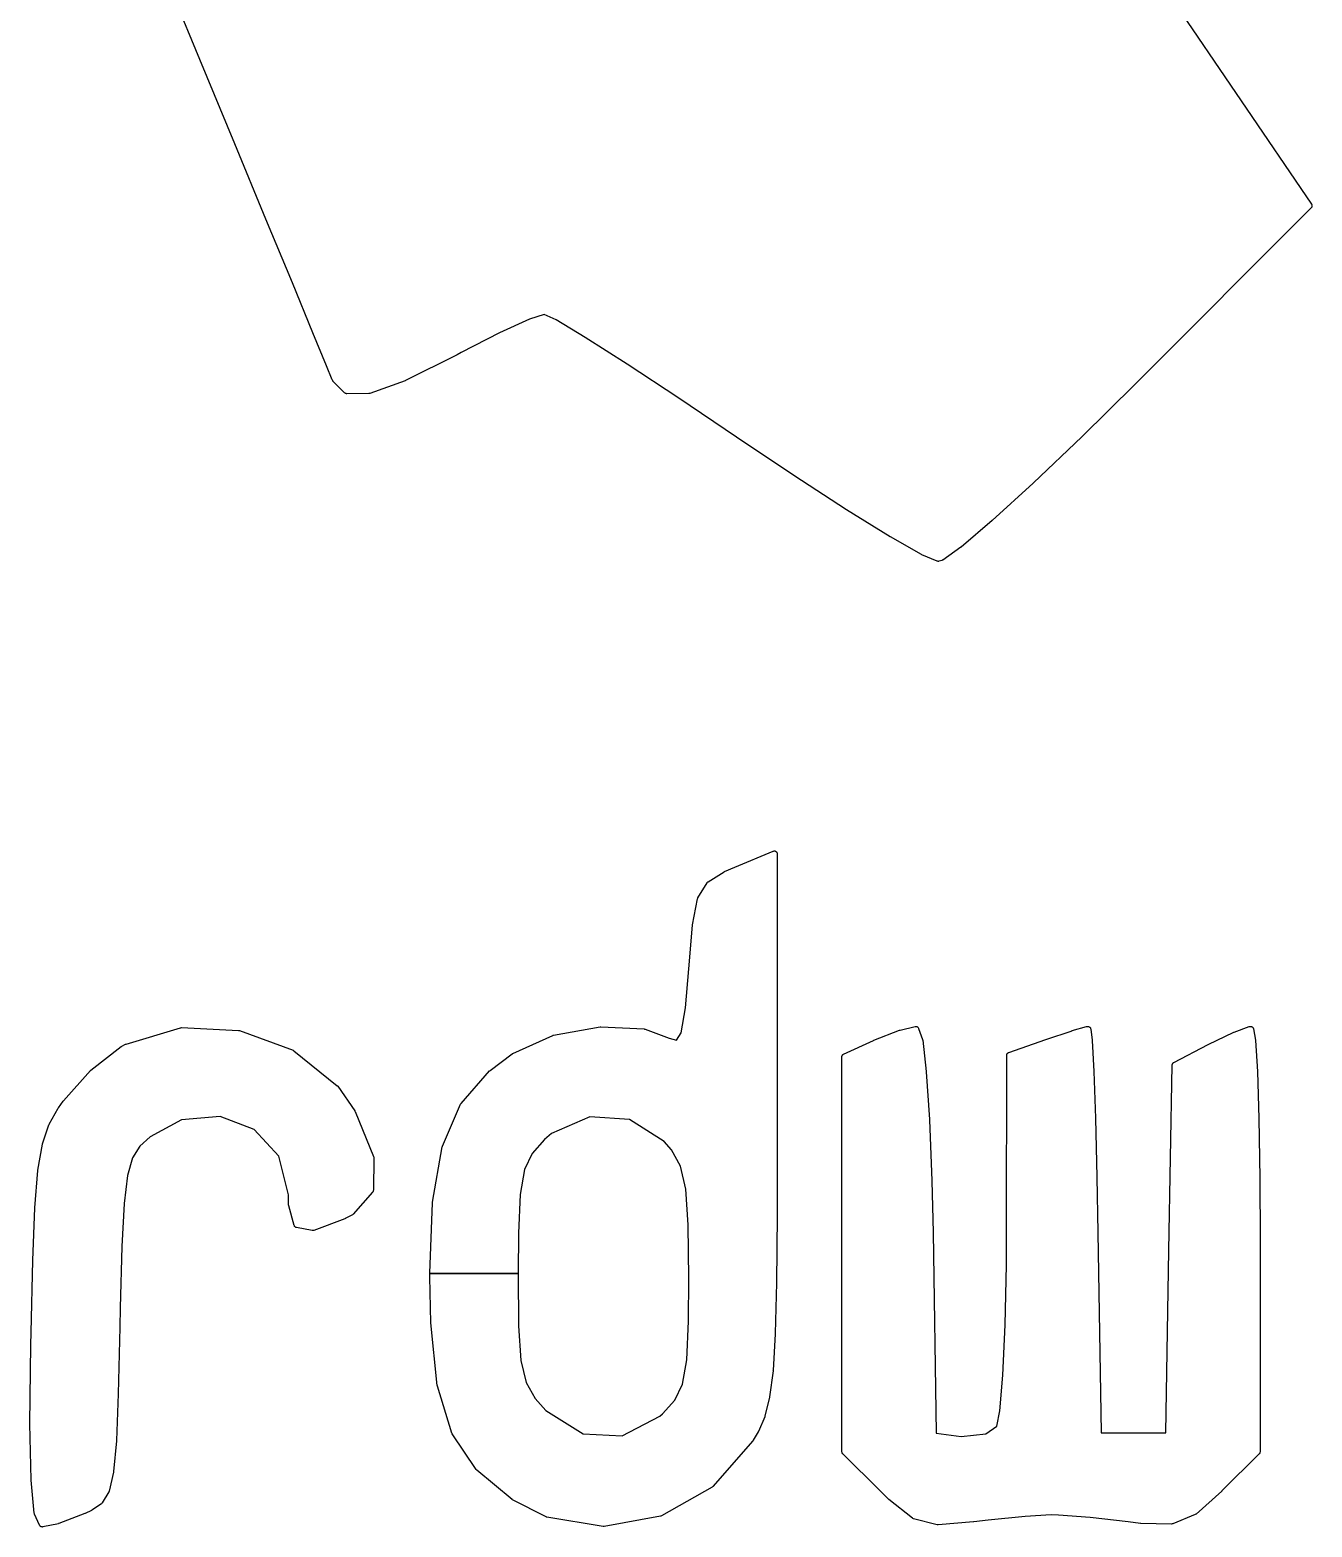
# Model space of a CAD drawing. Extents: x -4.4 to 27.8, y 0.8 to 35.
# Drawn here: x 22.592 to 24.72, y 25.131 to 27.615 of the extents above; entities that cross this region are included whole.
import ezdxf

# ---------------------------------------------------------------- set-up
doc = ezdxf.new("R2010")
doc.units = 0
doc.layers.add('BLACK', color=7, linetype='CONTINUOUS')

msp = doc.modelspace()

# ---------------------------------------------------------------- linework, layer by layer
at = {"layer": 'BLACK', "linetype": 'CONTINUOUS'}
for p, q in [((24.2654, 27.9929), (24.7186, 27.3262)), ((22.8744, 27.5661), (22.8184, 27.7015)), ((22.9322, 27.4262), (22.8744, 27.5661)), ((22.8744, 27.5661), (22.8744, 27.5661)), ((22.9839, 27.3012), (22.9322, 27.4262)), ((24.7186, 27.3262), (24.7188, 27.3257)), ((24.7188, 27.3257), (24.7191, 27.3253)), ((24.7191, 27.3253), (24.7192, 27.3248)), ((24.7192, 27.3248), (24.7194, 27.3244)), ((24.7194, 27.3244), (24.7194, 27.3239)), ((24.7194, 27.3239), (24.7195, 27.3234)), ((23.0277, 27.1953), (22.9839, 27.3012)), ((24.7181, 27.3199), (24.426, 27.0274)), ((24.7183, 27.3203), (24.7181, 27.3199)), ((24.7187, 27.3206), (24.7183, 27.3203)), ((24.7189, 27.3211), (24.7187, 27.3206)), ((24.7191, 27.3215), (24.7189, 27.3211)), ((24.7192, 27.322), (24.7191, 27.3215)), ((24.7194, 27.3224), (24.7192, 27.322)), ((24.7195, 27.3234), (24.7194, 27.3229)), ((24.7194, 27.3229), (24.7194, 27.3224)), ((23.0618, 27.1127), (23.0277, 27.1953)), ((23.4211, 27.1353), (23.3712, 27.1124)), ((23.4454, 27.1433), (23.4211, 27.1353)), ((23.4651, 27.134), (23.4454, 27.1433)), ((23.5134, 27.1049), (23.4651, 27.134)), ((23.0845, 27.0576), (23.0618, 27.1127)), ((23.0618, 27.1127), (23.0618, 27.1127)), ((23.3712, 27.1124), (23.3078, 27.08)), ((23.5831, 27.0605), (23.5134, 27.1049)), ((23.3009, 27.0763), (23.2153, 27.0333)), ((23.301, 27.0763), (23.3009, 27.0763)), ((23.3011, 27.0763), (23.301, 27.0763)), ((23.3078, 27.08), (23.3011, 27.0763)), ((23.094, 27.0345), (23.0845, 27.0576)), ((23.6687, 27.0042), (23.5831, 27.0605)), ((23.0941, 27.0342), (23.094, 27.0345)), ((23.0947, 27.0333), (23.0941, 27.0342)), ((23.0951, 27.0326), (23.0947, 27.0333)), ((23.1142, 27.013), (23.0951, 27.0326)), ((23.2147, 27.0331), (23.156, 27.012)), ((23.215, 27.0332), (23.2147, 27.0331)), ((23.2153, 27.0333), (23.215, 27.0332)), ((24.426, 27.0273), (24.3377, 26.9403)), ((24.426, 27.0274), (24.426, 27.0273)), ((24.426, 27.0273), (24.426, 27.0273)), ((23.1143, 27.0129), (23.1142, 27.013)), ((23.1142, 27.013), (23.1142, 27.013)), ((23.1151, 27.0124), (23.1143, 27.0129)), ((23.1158, 27.0119), (23.1151, 27.0124)), ((23.1159, 27.0119), (23.1158, 27.0119)), ((23.1158, 27.0119), (23.1158, 27.0119)), ((23.1168, 27.0117), (23.1159, 27.0119)), ((23.1177, 27.0115), (23.1168, 27.0117)), ((23.1178, 27.0115), (23.1177, 27.0115)), ((23.1543, 27.0117), (23.1178, 27.0115)), ((23.1178, 27.0115), (23.1178, 27.0115)), ((23.1552, 27.0119), (23.1543, 27.0117)), ((23.156, 27.012), (23.1552, 27.0119)), ((23.7648, 26.9394), (23.6687, 27.0042)), ((23.8595, 26.8759), (23.7648, 26.9394)), ((23.7648, 26.9394), (23.7648, 26.9394)), ((23.7648, 26.9394), (23.7648, 26.9394)), ((24.3376, 26.9402), (24.2571, 26.8635)), ((24.3377, 26.9402), (24.3376, 26.9402)), ((24.3377, 26.9403), (24.3377, 26.9402)), ((23.8595, 26.8758), (23.8595, 26.8759)), ((23.8596, 26.8758), (23.8595, 26.8758)), ((23.9472, 26.8191), (23.8596, 26.8758)), ((24.257, 26.8634), (24.1887, 26.8011)), ((24.2571, 26.8635), (24.257, 26.8634)), ((24.257, 26.8634), (24.257, 26.8634)), ((23.9472, 26.819), (23.9472, 26.8191)), ((23.9472, 26.8191), (23.9472, 26.8191)), ((24.0197, 26.7742), (23.9472, 26.819)), ((24.1886, 26.801), (24.1371, 26.7571)), ((24.1887, 26.801), (24.1886, 26.801)), ((24.1887, 26.8011), (24.1887, 26.801)), ((24.0198, 26.7742), (24.0197, 26.7742)), ((24.0199, 26.7741), (24.0198, 26.7742)), ((24.0716, 26.7446), (24.0199, 26.7741)), ((24.1368, 26.7569), (24.1067, 26.7356)), ((24.1369, 26.757), (24.1368, 26.7569)), ((24.1371, 26.7571), (24.1369, 26.757)), ((24.0719, 26.7445), (24.0716, 26.7446)), ((24.0722, 26.7444), (24.0719, 26.7445)), ((24.0975, 26.7338), (24.0722, 26.7444)), ((24.0983, 26.7336), (24.0975, 26.7338)), ((24.099, 26.7334), (24.0983, 26.7336)), ((24.0992, 26.7334), (24.099, 26.7334)), ((24.0995, 26.7334), (24.0992, 26.7334)), ((24.1002, 26.7335), (24.0995, 26.7334)), ((24.101, 26.7336), (24.1002, 26.7335)), ((24.1053, 26.735), (24.101, 26.7336)), ((24.106, 26.7353), (24.1053, 26.735)), ((24.1067, 26.7356), (24.106, 26.7353)), ((23.7617, 26.226), (23.8252, 26.2526)), ((23.8252, 26.2527), (23.826, 26.2528)), ((23.8252, 26.2526), (23.8252, 26.2527)), ((23.8252, 26.2527), (23.8252, 26.2527)), ((23.826, 26.2528), (23.8271, 26.253)), ((23.8271, 26.253), (23.8271, 26.253)), ((23.8271, 26.253), (23.8272, 26.253)), ((23.8272, 26.253), (23.828, 26.2529)), ((23.828, 26.2529), (23.829, 26.2527)), ((23.829, 26.2527), (23.8291, 26.2527)), ((23.8291, 26.2527), (23.8291, 26.2527)), ((23.8291, 26.2527), (23.8299, 26.2521)), ((23.8299, 26.2521), (23.8307, 26.2516)), ((23.8307, 26.2516), (23.8307, 26.2516)), ((23.8307, 26.2516), (23.8307, 26.2516)), ((23.8307, 26.2516), (23.8312, 26.2508)), ((23.8312, 26.2508), (23.8318, 26.25)), ((23.8318, 26.25), (23.8318, 26.25)), ((23.8318, 26.25), (23.8318, 26.2499)), ((23.8318, 26.2499), (23.8319, 26.2492)), ((23.8319, 26.2492), (23.8322, 26.2481)), ((23.8322, 26.248), (23.8321, 25.7947)), ((23.8322, 26.2481), (23.8322, 26.248)), ((23.8322, 26.248), (23.8322, 26.248)), ((23.7175, 26.202), (23.7442, 26.2184)), ((23.7442, 26.2184), (23.7446, 26.2185)), ((23.7446, 26.2185), (23.7449, 26.2187)), ((23.7449, 26.2187), (23.7617, 26.226)), ((23.7617, 26.226), (23.7617, 26.226)), ((23.7617, 26.226), (23.7617, 26.226)), ((23.7006, 26.1754), (23.7159, 26.2003)), ((23.7159, 26.2003), (23.716, 26.2005)), ((23.716, 26.2005), (23.7161, 26.2006)), ((23.7161, 26.2006), (23.7167, 26.2012)), ((23.7167, 26.2012), (23.7172, 26.2018)), ((23.7172, 26.2018), (23.7174, 26.2018)), ((23.7174, 26.2018), (23.7175, 26.202)), ((23.6915, 26.1302), (23.6999, 26.1738)), ((23.6999, 26.1738), (23.7003, 26.1746)), ((23.7003, 26.1746), (23.7006, 26.1754)), ((23.6854, 26.0573), (23.6915, 26.1297)), ((23.6915, 26.1299), (23.6915, 26.1302)), ((23.6915, 26.1297), (23.6915, 26.1299)), ((23.6799, 25.9925), (23.6854, 26.0573)), ((23.6728, 25.9511), (23.6799, 25.9925)), ((22.7517, 25.9326), (22.842, 25.9596)), ((22.842, 25.9596), (22.8429, 25.9597)), ((22.8429, 25.9597), (22.8437, 25.9598)), ((22.8437, 25.9598), (22.9386, 25.9553)), ((23.4611, 25.9473), (23.5384, 25.9612)), ((23.5384, 25.9612), (23.539, 25.9612)), ((23.539, 25.9612), (23.5395, 25.9613)), ((23.5395, 25.9613), (23.6114, 25.9576)), ((23.6114, 25.9576), (23.6121, 25.9574)), ((23.6121, 25.9574), (23.6129, 25.9573)), ((23.6129, 25.9573), (23.6528, 25.9424)), ((24.0359, 25.9558), (24.0609, 25.9617)), ((24.0609, 25.9617), (24.0617, 25.9617)), ((24.0617, 25.9617), (24.0624, 25.9618)), ((24.0624, 25.9618), (24.0626, 25.9618)), ((24.0626, 25.9618), (24.0629, 25.9618)), ((24.0629, 25.9618), (24.0636, 25.9615)), ((24.0636, 25.9615), (24.0643, 25.9613)), ((24.0643, 25.9613), (24.0645, 25.9612)), ((24.0645, 25.9612), (24.0647, 25.9611)), ((24.0647, 25.9611), (24.0652, 25.9606)), ((24.0652, 25.9606), (24.0658, 25.9602)), ((24.0658, 25.9602), (24.0659, 25.9599)), ((24.0659, 25.9599), (24.0661, 25.9598)), ((24.0661, 25.9598), (24.0664, 25.9591)), ((24.0664, 25.9591), (24.0668, 25.9585)), ((24.0668, 25.9585), (24.0732, 25.9399)), ((24.3216, 25.9548), (24.3453, 25.9616)), ((24.3453, 25.9616), (24.3458, 25.9616)), ((24.3458, 25.9616), (24.3462, 25.9618)), ((24.3462, 25.9618), (24.3469, 25.9618)), ((24.3469, 25.9618), (24.3478, 25.9617)), ((24.3478, 25.9617), (24.3487, 25.9617)), ((24.3487, 25.9617), (24.3488, 25.9616)), ((24.3488, 25.9616), (24.3488, 25.9616)), ((24.3488, 25.9616), (24.3496, 25.9612)), ((24.3496, 25.9612), (24.3504, 25.9608)), ((24.3504, 25.9608), (24.3505, 25.9607)), ((24.3505, 25.9607), (24.3506, 25.9607)), ((24.3506, 25.9607), (24.3511, 25.96)), ((24.3511, 25.96), (24.3517, 25.9593)), ((24.3517, 25.9593), (24.3517, 25.9593)), ((24.3517, 25.9593), (24.3518, 25.9592)), ((24.3518, 25.9592), (24.3521, 25.9583)), ((24.3521, 25.9583), (24.3523, 25.9575)), ((24.3523, 25.9575), (24.3547, 25.939)), ((24.5901, 25.9523), (24.615, 25.9615)), ((24.615, 25.9615), (24.6157, 25.9616)), ((24.6157, 25.9616), (24.6164, 25.9618)), ((24.6164, 25.9618), (24.6171, 25.9618)), ((24.6171, 25.9618), (24.6178, 25.9617)), ((24.6178, 25.9617), (24.6185, 25.9617)), ((24.6185, 25.9617), (24.6188, 25.9616)), ((24.6188, 25.9616), (24.6191, 25.9616)), ((24.6191, 25.9616), (24.6197, 25.9612)), ((24.6197, 25.9612), (24.6203, 25.961)), ((24.6203, 25.961), (24.6205, 25.9608)), ((24.6205, 25.9608), (24.6208, 25.9606)), ((24.6208, 25.9606), (24.6212, 25.9601)), ((24.6212, 25.9601), (24.6217, 25.9596)), ((24.6217, 25.9596), (24.6218, 25.9593)), ((24.6218, 25.9593), (24.622, 25.9591)), ((24.622, 25.9591), (24.6221, 25.9584)), ((24.6221, 25.9584), (24.6224, 25.9578)), ((24.6224, 25.9578), (24.6258, 25.9393)), ((22.7512, 25.9324), (22.7517, 25.9326)), ((22.9386, 25.9553), (22.9393, 25.9551)), ((22.9393, 25.9551), (22.9401, 25.955)), ((22.9401, 25.955), (23.0288, 25.9223)), ((23.3933, 25.9171), (23.4599, 25.947)), ((23.4599, 25.947), (23.4605, 25.9471)), ((23.4605, 25.9471), (23.4611, 25.9473)), ((23.6528, 25.9424), (23.6649, 25.9391)), ((23.6649, 25.9391), (23.6728, 25.9511)), ((23.9423, 25.916), (23.9921, 25.9387)), ((23.9921, 25.9387), (23.9922, 25.9388)), ((23.9922, 25.9388), (23.9923, 25.9388)), ((23.9923, 25.9388), (24.0352, 25.9556)), ((24.0352, 25.9556), (24.0355, 25.9557)), ((24.0355, 25.9557), (24.0359, 25.9558)), ((24.0732, 25.9399), (24.0733, 25.9394)), ((24.0733, 25.9394), (24.0735, 25.9388)), ((24.0735, 25.9388), (24.0795, 25.8869)), ((24.2163, 25.9187), (24.2778, 25.9401)), ((24.2778, 25.9401), (24.2778, 25.9401)), ((24.2778, 25.9401), (24.2779, 25.9401)), ((24.2779, 25.9401), (24.3214, 25.9547)), ((24.3214, 25.9547), (24.3215, 25.9547)), ((24.3215, 25.9547), (24.3216, 25.9548)), ((24.3547, 25.939), (24.3547, 25.9388)), ((24.3547, 25.9388), (24.3547, 25.9386)), ((24.3547, 25.9386), (24.3574, 25.8873)), ((24.5474, 25.9318), (24.5896, 25.9521)), ((24.5896, 25.9521), (24.5899, 25.9522)), ((24.5899, 25.9522), (24.5901, 25.9523)), ((24.6258, 25.9393), (24.6258, 25.9389)), ((24.6258, 25.9389), (24.6259, 25.9386)), ((24.6259, 25.9386), (24.6289, 25.8872)), ((22.6935, 25.8893), (22.7439, 25.9284)), ((22.7439, 25.9284), (22.7442, 25.9285)), ((22.7442, 25.9285), (22.7445, 25.9288)), ((22.7445, 25.9288), (22.7507, 25.9322)), ((22.7507, 25.9322), (22.7512, 25.9324)), ((23.0288, 25.9223), (23.0295, 25.9218)), ((23.0295, 25.9218), (23.0303, 25.9215)), ((23.0303, 25.9215), (23.1022, 25.8635)), ((23.3556, 25.8888), (23.3923, 25.9165)), ((23.3923, 25.9165), (23.3928, 25.9167)), ((23.3928, 25.9167), (23.3933, 25.9171)), ((23.9394, 25.9115), (23.9396, 25.9124)), ((23.9394, 25.2565), (23.9394, 25.9115)), ((23.9396, 25.9124), (23.9397, 25.9132)), ((23.9397, 25.9132), (23.9398, 25.9133)), ((23.9398, 25.9134), (23.9403, 25.9141)), ((23.9398, 25.9133), (23.9398, 25.9134)), ((23.9403, 25.9141), (23.9407, 25.9149)), ((23.9407, 25.9149), (23.9408, 25.915)), ((23.9408, 25.915), (23.9416, 25.9155)), ((23.9408, 25.915), (23.9408, 25.915)), ((23.9416, 25.9155), (23.9423, 25.916)), ((24.2126, 25.6179), (24.2129, 25.914)), ((24.2129, 25.9142), (24.2131, 25.915)), ((24.213, 25.9141), (24.2129, 25.9142)), ((24.2129, 25.914), (24.213, 25.9141)), ((24.2131, 25.915), (24.2133, 25.9159)), ((24.2133, 25.9159), (24.2134, 25.916)), ((24.2134, 25.9161), (24.2139, 25.9168)), ((24.2134, 25.916), (24.2134, 25.9161)), ((24.2139, 25.9168), (24.2144, 25.9175)), ((24.2144, 25.9175), (24.2145, 25.9176)), ((24.2145, 25.9176), (24.2146, 25.9177)), ((24.2146, 25.9177), (24.2153, 25.9181)), ((24.2153, 25.9181), (24.216, 25.9186)), ((24.216, 25.9186), (24.2162, 25.9186)), ((24.2162, 25.9186), (24.2163, 25.9187)), ((24.4902, 25.9022), (24.5473, 25.9317)), ((24.5473, 25.9317), (24.5474, 25.9318)), ((24.5474, 25.9318), (24.5474, 25.9318)), ((22.6478, 25.8384), (22.6928, 25.8886)), ((22.6928, 25.8886), (22.6932, 25.8889)), ((22.6932, 25.8889), (22.6935, 25.8893)), ((23.3078, 25.834), (23.3549, 25.8881)), ((23.3549, 25.8881), (23.3553, 25.8884)), ((23.3553, 25.8884), (23.3556, 25.8888)), ((24.0795, 25.8869), (24.0795, 25.8868)), ((24.0795, 25.8868), (24.0795, 25.8867)), ((24.0795, 25.8867), (24.0847, 25.8072)), ((24.3574, 25.8873), (24.3574, 25.8873)), ((24.3574, 25.8873), (24.3574, 25.8873)), ((24.3574, 25.8873), (24.36, 25.8095)), ((24.4821, 25.5903), (24.4875, 25.8978)), ((24.4875, 25.8978), (24.4876, 25.8985)), ((24.4876, 25.8985), (24.4877, 25.8993)), ((24.4877, 25.8993), (24.4878, 25.8995)), ((24.4878, 25.8995), (24.4879, 25.8997)), ((24.4879, 25.8997), (24.4883, 25.9003)), ((24.4883, 25.9003), (24.4886, 25.901)), ((24.4886, 25.901), (24.4888, 25.9011)), ((24.4888, 25.9011), (24.489, 25.9013)), ((24.489, 25.9013), (24.4896, 25.9017)), ((24.4896, 25.9017), (24.4902, 25.9022)), ((24.6289, 25.8872), (24.6289, 25.8871)), ((24.6289, 25.8871), (24.6289, 25.8871)), ((24.6289, 25.8871), (24.6312, 25.809)), ((23.1022, 25.8635), (23.1026, 25.863)), ((23.1026, 25.863), (23.1031, 25.8625)), ((23.1031, 25.8625), (23.1313, 25.8217)), ((22.6395, 25.8265), (22.6474, 25.8379)), ((22.6474, 25.8379), (22.6476, 25.8381)), ((22.6476, 25.8381), (22.6478, 25.8384)), ((23.3069, 25.8327), (23.3074, 25.8334)), ((23.3074, 25.8334), (23.3078, 25.834)), ((22.6243, 25.7996), (22.6393, 25.8261)), ((22.6393, 25.8261), (22.6394, 25.8263)), ((22.6394, 25.8263), (22.6395, 25.8265)), ((22.9077, 25.8124), (22.8439, 25.8069)), ((22.9645, 25.7909), (22.9077, 25.8124)), ((23.1313, 25.8217), (23.1315, 25.8212)), ((23.1315, 25.8212), (23.1318, 25.8208)), ((23.1318, 25.8208), (23.1624, 25.7459)), ((23.2768, 25.7634), (23.3069, 25.8327)), ((23.5212, 25.8119), (23.4578, 25.784)), ((23.587, 25.8075), (23.5212, 25.8119)), ((24.36, 25.8095), (24.36, 25.8095)), ((24.36, 25.8095), (24.36, 25.8095)), ((24.36, 25.8095), (24.3624, 25.7115)), ((24.6312, 25.809), (24.6312, 25.8089)), ((24.6312, 25.8089), (24.6312, 25.8089)), ((24.6312, 25.8089), (24.6327, 25.7102)), ((22.6132, 25.7673), (22.6239, 25.7988)), ((22.6239, 25.7988), (22.6241, 25.7992)), ((22.6241, 25.7992), (22.6243, 25.7996)), ((22.8439, 25.8069), (22.7918, 25.7787)), ((23.0053, 25.7467), (22.9645, 25.7909)), ((23.4578, 25.784), (23.446, 25.774)), ((23.6446, 25.771), (23.587, 25.8075)), ((23.8321, 25.7947), (23.8318, 25.6487)), ((23.8321, 25.7947), (23.8321, 25.7947)), ((23.8321, 25.7947), (23.8321, 25.7947)), ((24.0847, 25.8072), (24.0847, 25.8071)), ((24.0847, 25.8071), (24.0847, 25.807)), ((24.0847, 25.807), (24.0887, 25.7056)), ((22.6056, 25.7233), (22.613, 25.7665)), ((22.613, 25.7665), (22.6131, 25.7669)), ((22.6131, 25.7669), (22.6132, 25.7673)), ((22.7747, 25.7629), (22.7626, 25.744)), ((22.7918, 25.7787), (22.7747, 25.7629)), ((23.2604, 25.6701), (23.2764, 25.7623)), ((23.2764, 25.7623), (23.2767, 25.7628)), ((23.2767, 25.7628), (23.2768, 25.7634)), ((23.446, 25.774), (23.4253, 25.7511)), ((23.6565, 25.7571), (23.6446, 25.771)), ((22.7626, 25.744), (22.7542, 25.7147)), ((23.0211, 25.6826), (23.0053, 25.7467)), ((23.1628, 25.744), (23.1622, 25.6899)), ((23.1624, 25.7459), (23.1624, 25.7459)), ((23.1624, 25.7459), (23.1624, 25.7459)), ((23.1624, 25.7459), (23.1626, 25.745)), ((23.1626, 25.745), (23.1628, 25.744)), ((23.1628, 25.744), (23.1628, 25.744)), ((23.1628, 25.744), (23.1628, 25.744)), ((23.4253, 25.7511), (23.4126, 25.7242)), ((23.6715, 25.7301), (23.6565, 25.7571)), ((22.6006, 25.661), (22.6055, 25.7228)), ((22.6055, 25.7228), (22.6056, 25.723)), ((22.6056, 25.723), (22.6056, 25.7233)), ((22.7542, 25.7147), (22.7487, 25.6678)), ((23.4126, 25.7242), (23.4055, 25.6832)), ((23.6803, 25.692), (23.6715, 25.7301)), ((24.3624, 25.7115), (24.3624, 25.7115)), ((24.3624, 25.7115), (24.3624, 25.7115)), ((24.3624, 25.7115), (24.3641, 25.6199)), ((24.6327, 25.7102), (24.6327, 25.7102)), ((24.6327, 25.7102), (24.6327, 25.7102)), ((24.6327, 25.7102), (24.6332, 25.6067)), ((23.1609, 25.6866), (23.1287, 25.6502)), ((23.1613, 25.6873), (23.1609, 25.6866)), ((23.1618, 25.688), (23.1613, 25.6873)), ((23.1619, 25.6883), (23.1618, 25.6882)), ((23.1618, 25.6882), (23.1618, 25.688)), ((23.162, 25.6891), (23.1619, 25.6883)), ((23.1622, 25.6899), (23.162, 25.6891)), ((23.6844, 25.6329), (23.6803, 25.692)), ((24.0887, 25.7056), (24.0887, 25.7056)), ((24.0887, 25.7056), (24.0887, 25.7056)), ((24.0887, 25.7056), (24.0906, 25.6199)), ((22.5971, 25.5735), (22.6006, 25.6608)), ((22.6006, 25.6608), (22.6006, 25.661)), ((22.6006, 25.6608), (22.6006, 25.6608)), ((22.7487, 25.6678), (22.745, 25.5968)), ((23.0215, 25.6653), (23.0211, 25.6826)), ((23.0217, 25.6647), (23.0215, 25.6653)), ((23.0217, 25.6641), (23.0217, 25.6647)), ((23.0306, 25.6317), (23.0217, 25.6641)), ((23.2558, 25.5522), (23.2603, 25.6694)), ((23.2603, 25.6694), (23.2604, 25.6698)), ((23.2604, 25.6698), (23.2604, 25.6701)), ((23.4055, 25.6832), (23.4027, 25.6186)), ((23.1148, 25.6427), (23.0634, 25.6234)), ((23.1151, 25.6428), (23.1148, 25.6427)), ((23.1154, 25.6429), (23.1151, 25.6428)), ((23.1273, 25.6491), (23.1154, 25.6429)), ((23.128, 25.6497), (23.1273, 25.6491)), ((23.1287, 25.6502), (23.128, 25.6497)), ((23.8318, 25.6486), (23.8309, 25.5363)), ((23.8318, 25.6487), (23.8318, 25.6487)), ((23.8318, 25.6487), (23.8318, 25.6486)), ((23.031, 25.631), (23.0306, 25.6317)), ((23.0313, 25.6302), (23.031, 25.631)), ((23.0314, 25.6301), (23.0313, 25.6302)), ((23.0315, 25.63), (23.0314, 25.6301)), ((23.0321, 25.6294), (23.0315, 25.63)), ((23.0327, 25.6288), (23.0321, 25.6294)), ((23.0328, 25.6288), (23.0327, 25.6288)), ((23.0329, 25.6287), (23.0328, 25.6288)), ((23.0337, 25.6284), (23.0329, 25.6287)), ((23.0345, 25.6281), (23.0337, 25.6284)), ((23.0607, 25.6232), (23.0345, 25.6281)), ((23.0611, 25.6232), (23.0607, 25.6232)), ((23.0615, 25.6231), (23.0611, 25.6232)), ((23.0621, 25.6232), (23.0615, 25.6231)), ((23.0627, 25.6232), (23.0621, 25.6232)), ((23.0631, 25.6233), (23.0627, 25.6232)), ((23.0634, 25.6234), (23.0631, 25.6233)), ((23.4027, 25.6186), (23.4023, 25.5521)), ((23.6854, 25.5438), (23.6844, 25.6329)), ((24.0906, 25.6199), (24.0906, 25.6199)), ((24.0906, 25.6199), (24.0906, 25.6199)), ((24.0906, 25.6199), (24.0959, 25.2871)), ((24.2123, 25.5665), (24.2126, 25.6179)), ((24.3641, 25.6199), (24.3641, 25.6199)), ((24.3641, 25.6199), (24.3641, 25.6199)), ((24.3641, 25.6199), (24.3694, 25.2878)), ((22.745, 25.5968), (22.7422, 25.495)), ((24.4768, 25.2878), (24.4821, 25.5903)), ((24.6332, 25.6067), (24.6332, 25.6067)), ((24.6332, 25.6067), (24.6332, 25.6067)), ((24.6332, 25.6067), (24.6332, 25.2565)), ((22.5941, 25.4539), (22.5971, 25.5734)), ((22.5971, 25.5734), (22.5971, 25.5735)), ((22.5971, 25.5734), (22.5971, 25.5734)), ((24.2102, 25.4667), (24.2123, 25.5665)), ((23.2556, 25.5467), (23.2558, 25.5521)), ((23.2556, 25.5466), (23.2556, 25.5467)), ((23.2556, 25.5464), (23.2556, 25.5466)), ((23.2572, 25.4702), (23.2556, 25.5464)), ((23.2558, 25.5521), (23.2558, 25.5522)), ((23.2558, 25.5521), (23.4023, 25.5521)), ((23.4023, 25.5521), (23.2558, 25.5521)), ((23.4023, 25.5521), (23.4031, 25.4648)), ((23.6849, 25.4728), (23.6854, 25.5438)), ((23.8309, 25.5362), (23.8288, 25.4522)), ((23.8309, 25.5363), (23.8309, 25.5363)), ((23.8309, 25.5363), (23.8309, 25.5362)), ((22.7422, 25.495), (22.7415, 25.4628)), ((22.7422, 25.495), (22.7422, 25.495)), ((22.7415, 25.4628), (22.7388, 25.3525)), ((22.7415, 25.4628), (22.7415, 25.4628)), ((22.7415, 25.4628), (22.7415, 25.4628)), ((23.2572, 25.47), (23.2572, 25.4702)), ((23.2572, 25.4698), (23.2572, 25.47)), ((23.2682, 25.366), (23.2572, 25.4698)), ((23.4031, 25.4648), (23.4069, 25.4075)), ((23.682, 25.4089), (23.6849, 25.4728)), ((24.2065, 25.3834), (24.2102, 25.4667)), ((22.5937, 25.4336), (22.5941, 25.4538)), ((22.5941, 25.4538), (22.5941, 25.4539)), ((22.5941, 25.4538), (22.5941, 25.4538)), ((23.8288, 25.452), (23.8252, 25.3909)), ((23.8288, 25.4522), (23.8288, 25.4521)), ((23.8288, 25.4521), (23.8288, 25.452)), ((22.5923, 25.3026), (22.5937, 25.4336)), ((22.5937, 25.4336), (22.5937, 25.4336)), ((22.5937, 25.4336), (22.5937, 25.4336)), ((23.4069, 25.4075), (23.4154, 25.3708)), ((23.675, 25.3684), (23.682, 25.4089)), ((23.8252, 25.3906), (23.8196, 25.3471)), ((23.8252, 25.3909), (23.8251, 25.3908)), ((23.8251, 25.3908), (23.8252, 25.3906)), ((23.2684, 25.3655), (23.2682, 25.366)), ((23.2684, 25.365), (23.2684, 25.3655)), ((23.2924, 25.2872), (23.2684, 25.365)), ((23.4154, 25.3708), (23.4305, 25.3446)), ((23.6622, 25.3417), (23.675, 25.3684)), ((24.2016, 25.3243), (24.2065, 25.3834)), ((22.7388, 25.3524), (22.7358, 25.2748)), ((22.7388, 25.3525), (22.7388, 25.3524)), ((22.7388, 25.3524), (22.7388, 25.3524)), ((23.4305, 25.3446), (23.4485, 25.3248)), ((23.6416, 25.319), (23.6622, 25.3417)), ((23.8195, 25.3465), (23.8117, 25.3151)), ((23.8196, 25.3471), (23.8195, 25.3468)), ((23.8195, 25.3468), (23.8195, 25.3465)), ((23.4485, 25.3248), (23.5099, 25.286)), ((23.575, 25.2828), (23.6373, 25.3151)), ((23.6373, 25.3151), (23.6416, 25.319)), ((23.8114, 25.3143), (23.8008, 25.2898)), ((23.8115, 25.3147), (23.8114, 25.3143)), ((23.8117, 25.3151), (23.8115, 25.3147)), ((24.1963, 25.2986), (24.2016, 25.3243)), ((22.5924, 25.3025), (22.5923, 25.3026)), ((22.5923, 25.3024), (22.5924, 25.3025)), ((22.5942, 25.2096), (22.5923, 25.3024)), ((23.2928, 25.2866), (23.2924, 25.2872)), ((23.8005, 25.2893), (23.7925, 25.2752)), ((23.8006, 25.2895), (23.8005, 25.2893)), ((23.8008, 25.2898), (23.8006, 25.2895)), ((24.0959, 25.2871), (24.1376, 25.2812)), ((24.1781, 25.2856), (24.1963, 25.2986)), ((24.3694, 25.2878), (24.4768, 25.2878)), ((22.7358, 25.2745), (22.7312, 25.2232)), ((22.7358, 25.2748), (22.7358, 25.2746)), ((22.7358, 25.2746), (22.7358, 25.2745)), ((23.293, 25.2859), (23.2928, 25.2866)), ((23.3328, 25.2265), (23.293, 25.2859)), ((23.5099, 25.286), (23.575, 25.2828)), ((23.7919, 25.2744), (23.7255, 25.1983)), ((23.7922, 25.2748), (23.7919, 25.2744)), ((23.7925, 25.2752), (23.7922, 25.2748)), ((24.1376, 25.2812), (24.1781, 25.2856)), ((23.9398, 25.2546), (23.9394, 25.2565)), ((23.9394, 25.2565), (23.9394, 25.2565)), ((23.9408, 25.2529), (23.9398, 25.2546)), ((24.0027, 25.1911), (23.9408, 25.2529)), ((24.6318, 25.2529), (24.5699, 25.1911)), ((24.6328, 25.2546), (24.6318, 25.2529)), ((24.6318, 25.2529), (24.6318, 25.2529)), ((24.6332, 25.2565), (24.6328, 25.2546)), ((24.6332, 25.2565), (24.6332, 25.2565)), ((22.7311, 25.2225), (22.7239, 25.191)), ((22.7312, 25.2232), (22.7311, 25.2228)), ((22.7311, 25.2228), (22.7311, 25.2225)), ((23.3333, 25.2259), (23.3328, 25.2265)), ((23.3338, 25.2254), (23.3333, 25.2259)), ((23.3921, 25.1767), (23.3338, 25.2254)), ((22.5943, 25.2094), (22.5942, 25.2096)), ((22.5943, 25.2092), (22.5943, 25.2094)), ((22.5994, 25.154), (22.5943, 25.2092)), ((22.7233, 25.1895), (22.7123, 25.1715)), ((22.7236, 25.1903), (22.7233, 25.1895)), ((22.7239, 25.191), (22.7236, 25.1903)), ((23.7242, 25.1973), (23.6399, 25.1496)), ((23.7248, 25.1978), (23.7242, 25.1973)), ((23.7255, 25.1983), (23.7248, 25.1978)), ((24.0168, 25.1772), (24.0027, 25.1911)), ((24.0027, 25.1911), (24.0027, 25.1911)), ((24.0027, 25.1911), (24.0027, 25.1911)), ((24.5697, 25.1909), (24.5271, 25.1528)), ((24.5698, 25.191), (24.5697, 25.1909)), ((24.5699, 25.1911), (24.5698, 25.191)), ((22.7109, 25.17), (22.6949, 25.159)), ((22.711, 25.17), (22.7109, 25.17)), ((22.7109, 25.17), (22.7109, 25.17)), ((22.7116, 25.1707), (22.711, 25.17)), ((22.7122, 25.1714), (22.7116, 25.1707)), ((22.7123, 25.1714), (22.7122, 25.1714)), ((22.7123, 25.1715), (22.7123, 25.1714)), ((23.3926, 25.1765), (23.3921, 25.1767)), ((23.3931, 25.1761), (23.3926, 25.1765)), ((23.4486, 25.148), (23.3931, 25.1761)), ((24.0171, 25.1771), (24.0168, 25.1772)), ((24.0172, 25.1768), (24.0171, 25.1771)), ((24.0564, 25.146), (24.0172, 25.1768)), ((22.5997, 25.1532), (22.5994, 25.154)), ((22.5999, 25.1524), (22.5997, 25.1532)), ((22.6083, 25.1341), (22.5999, 25.1524)), ((22.6836, 25.1536), (22.6402, 25.137)), ((22.6838, 25.1537), (22.6836, 25.1536)), ((22.684, 25.1537), (22.6838, 25.1537)), ((22.6942, 25.1586), (22.684, 25.1537)), ((22.6945, 25.1588), (22.6942, 25.1586)), ((22.6949, 25.159), (22.6945, 25.1588)), ((23.4494, 25.1478), (23.4486, 25.148)), ((23.4501, 25.1475), (23.4494, 25.1478)), ((23.5434, 25.1319), (23.4501, 25.1475)), ((23.6384, 25.149), (23.5452, 25.1319)), ((23.6392, 25.1493), (23.6384, 25.149)), ((23.6399, 25.1496), (23.6392, 25.1493)), ((24.0565, 25.1459), (24.0564, 25.146)), ((24.0564, 25.146), (24.0564, 25.146)), ((24.0573, 25.1456), (24.0565, 25.1459)), ((24.0581, 25.1451), (24.0573, 25.1456)), ((24.0582, 25.1451), (24.0581, 25.1451)), ((24.0977, 25.1351), (24.0582, 25.1451)), ((24.0582, 25.1451), (24.0582, 25.1451)), ((24.158, 25.1396), (24.0993, 25.135)), ((24.1581, 25.1396), (24.158, 25.1396)), ((24.1583, 25.1396), (24.1581, 25.1396)), ((24.1821, 25.1426), (24.1583, 25.1396)), ((24.2436, 25.1488), (24.1821, 25.1426)), ((24.2864, 25.1513), (24.2436, 25.1488)), ((24.2988, 25.1509), (24.2864, 25.1513)), ((24.3511, 25.1468), (24.2988, 25.1509)), ((24.4144, 25.1396), (24.3511, 25.1468)), ((24.4347, 25.1371), (24.4144, 25.1396)), ((24.5257, 25.1519), (24.4883, 25.1365)), ((24.5264, 25.1524), (24.5257, 25.1519)), ((24.5271, 25.1528), (24.5264, 25.1524)), ((22.6086, 25.1338), (22.6083, 25.1341)), ((22.6087, 25.1334), (22.6086, 25.1338)), ((22.6091, 25.133), (22.6087, 25.1334)), ((22.6095, 25.1326), (22.6091, 25.133)), ((22.6098, 25.1323), (22.6095, 25.1326)), ((22.6101, 25.132), (22.6098, 25.1323)), ((22.6106, 25.1318), (22.6101, 25.132)), ((22.6111, 25.1315), (22.6106, 25.1318)), ((22.6115, 25.1315), (22.6111, 25.1315)), ((22.6119, 25.1313), (22.6115, 25.1315)), ((22.6125, 25.1313), (22.6119, 25.1313)), ((22.613, 25.1312), (22.6125, 25.1313)), ((22.6135, 25.1313), (22.613, 25.1312)), ((22.6139, 25.1313), (22.6135, 25.1313)), ((22.6395, 25.1368), (22.6139, 25.1313)), ((22.6398, 25.137), (22.6395, 25.1368)), ((22.6402, 25.137), (22.6398, 25.137)), ((23.5443, 25.1319), (23.5434, 25.1319)), ((23.5452, 25.1319), (23.5443, 25.1319)), ((24.0985, 25.1351), (24.0977, 25.1351)), ((24.0993, 25.135), (24.0985, 25.1351)), ((24.4349, 25.1371), (24.4347, 25.1371)), ((24.4352, 25.1371), (24.4349, 25.1371)), ((24.4863, 25.1361), (24.4352, 25.1371)), ((24.4864, 25.1361), (24.4863, 25.1361)), ((24.4863, 25.1361), (24.4863, 25.1361)), ((24.4873, 25.1363), (24.4864, 25.1361)), ((24.4882, 25.1364), (24.4873, 25.1363)), ((24.4883, 25.1365), (24.4882, 25.1364)), ((24.4883, 25.1365), (24.4883, 25.1365))]:
    msp.add_line(p, q, dxfattribs=at)

doc.saveas('drawing.dxf')
